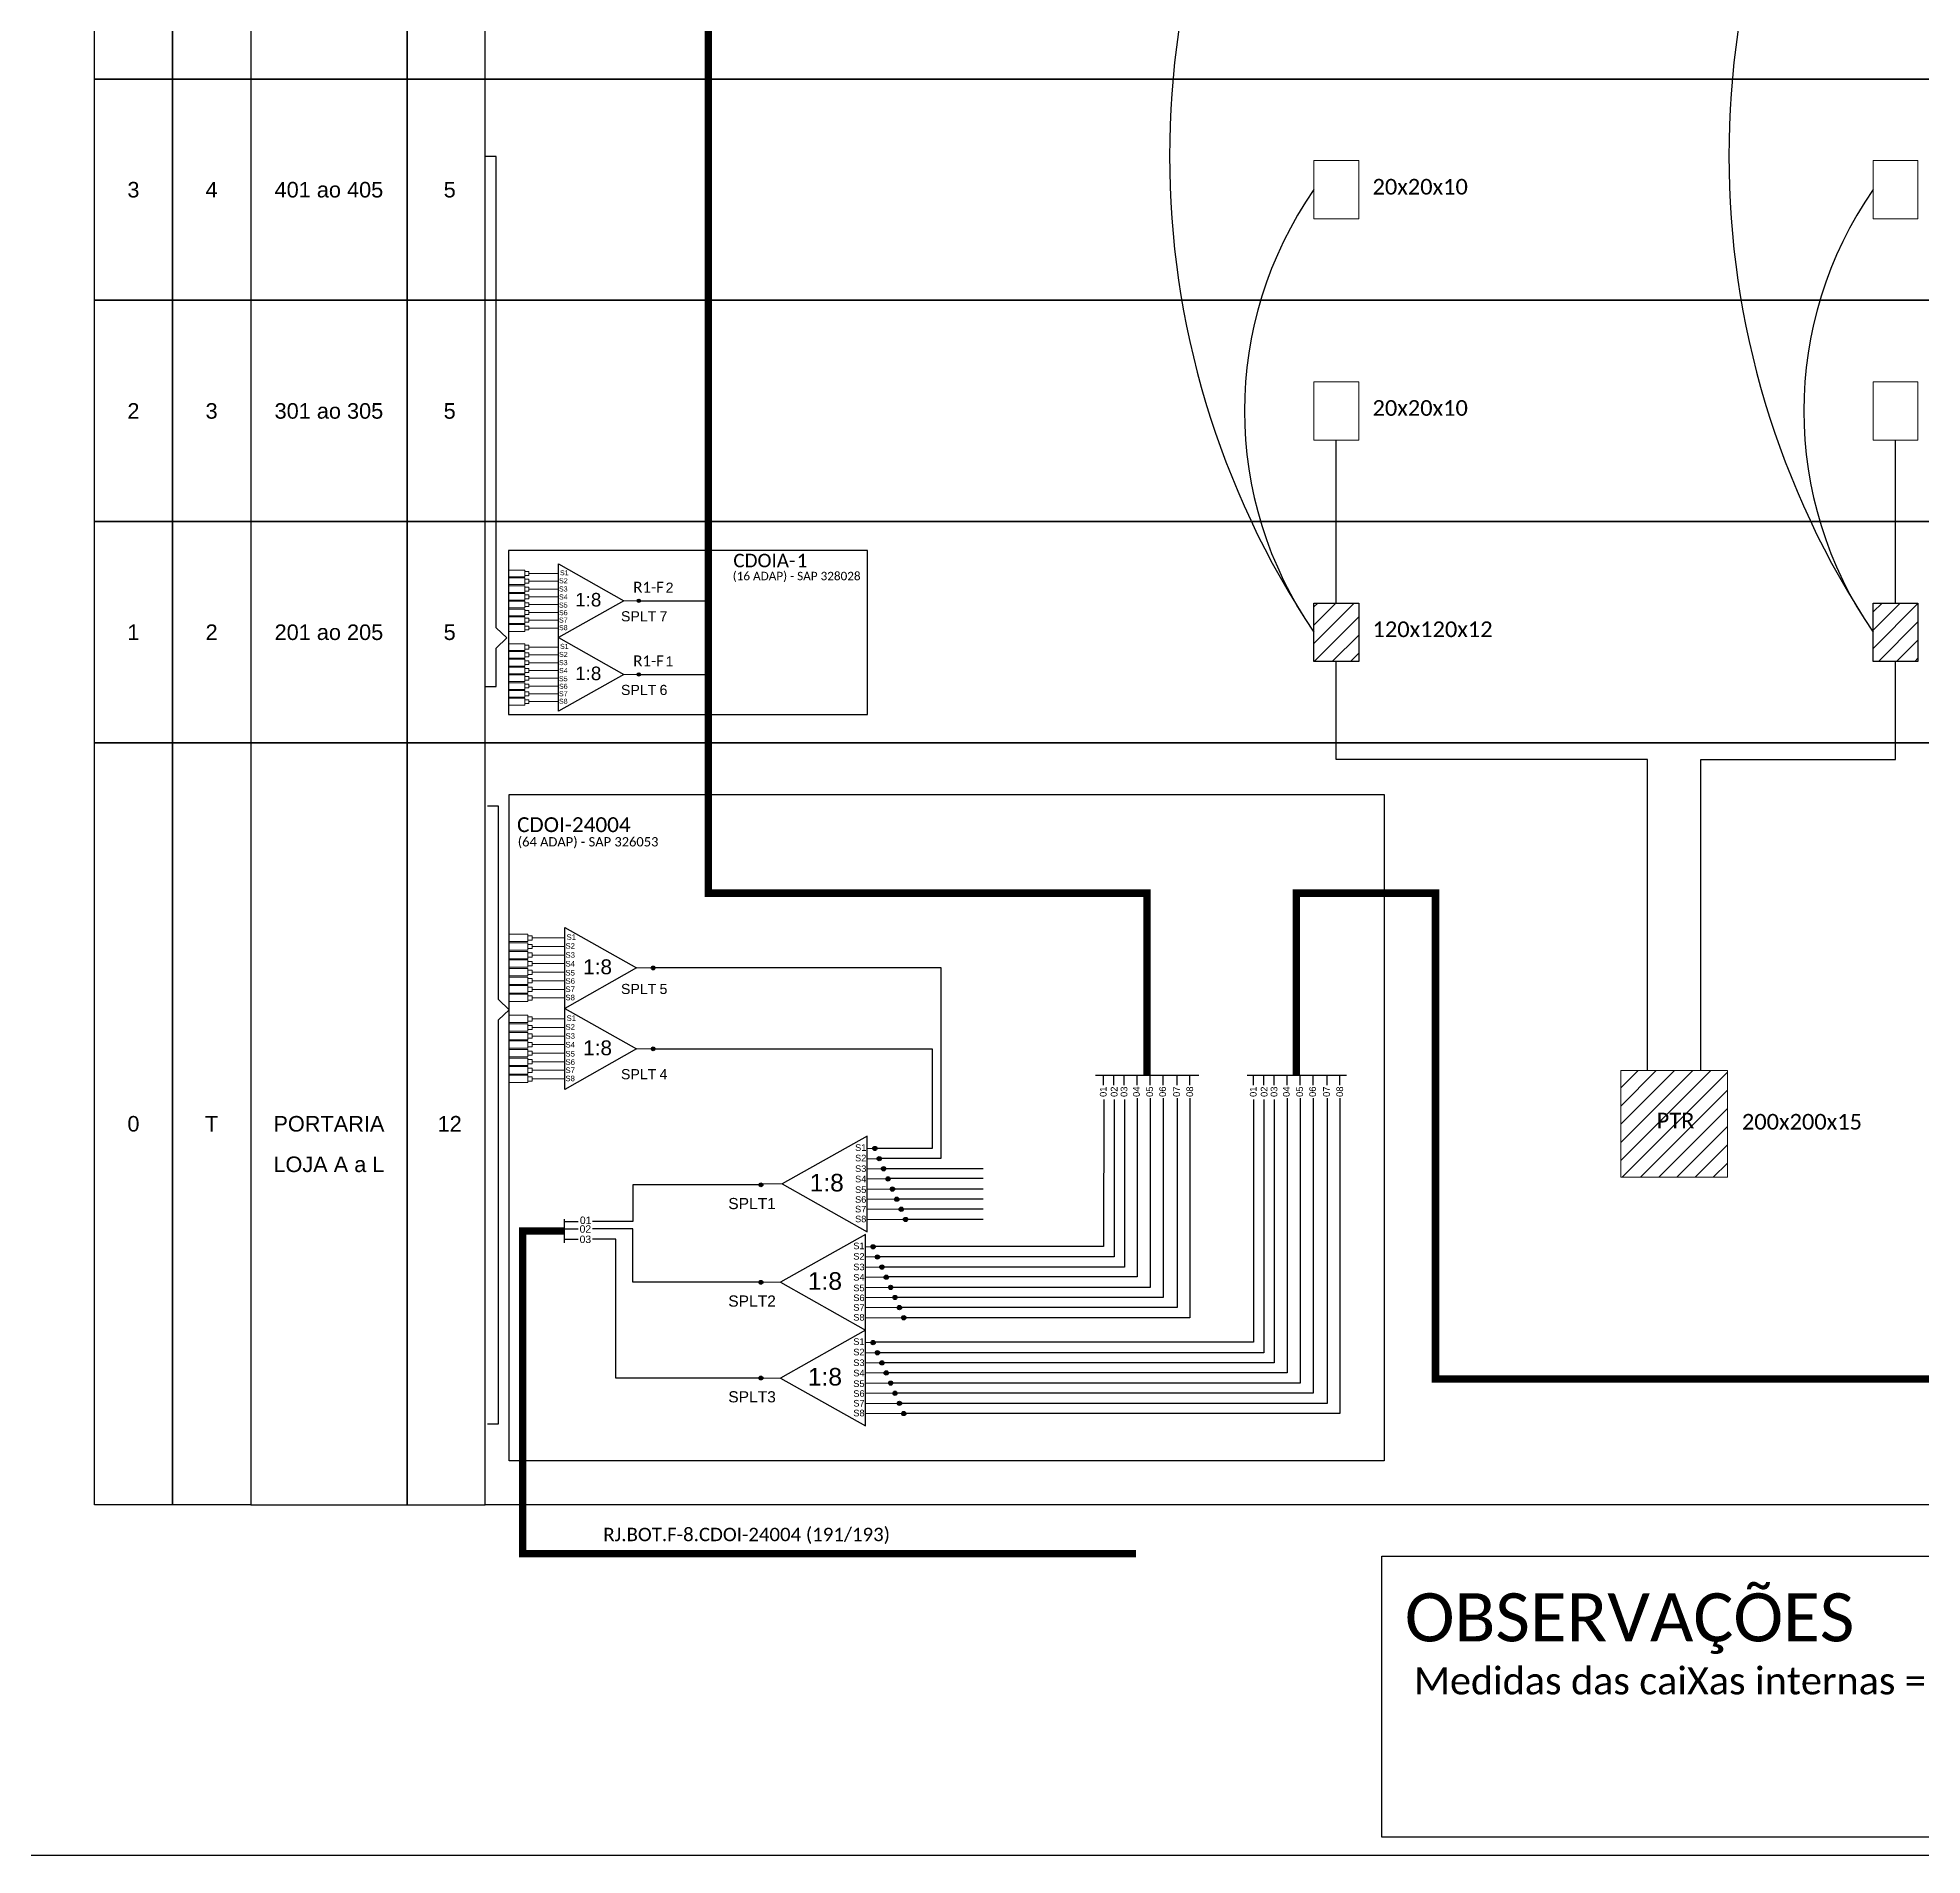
# Model space of a CAD drawing. Extents: x -89 to 749, y 705 to 1299.
# Drawn here: x 329.9 to 608.8, y 705 to 974 of the extents above; entities that cross this region are included whole.
import ezdxf
from ezdxf.enums import TextEntityAlignment as Align

# ---------------------------------------------------------------- set-up
doc = ezdxf.new("R2010")
doc.units = 0
doc.styles.add('ARIAL', font='arial.ttf')
doc.styles.get("Standard").update_dxf_attribs({"font": 'arial.ttf'})
doc.styles.add('WMF-Calibri0', font='calibri.ttf')
doc.linetypes.add('RESERVA', pattern='A,0.5,-0.15,["RESERVA",Standard,S=0.18,R=0,X=0,Y=-0.1],-1.3', length=1.95)

# ---------------------------------------------------------------- blocks, each defined once
blk = doc.blocks.new('SPLT_1-8_DIV_DIR')
h = blk.add_hatch(color=3)
h.dxf.hatch_style = 1
edge = h.paths.add_edge_path()
edge.add_arc((12.77, 4.04), 0.242, 0, 360)
h = blk.add_hatch(color=3)
h.dxf.hatch_style = 1
edge = h.paths.add_edge_path()
edge.add_arc((13.27, 2.88), 0.242, 0, 360)
h = blk.add_hatch(color=3)
h.dxf.hatch_style = 1
edge = h.paths.add_edge_path()
edge.add_arc((13.77, 1.73), 0.242, 0, 360)
h = blk.add_hatch(color=3)
h.dxf.hatch_style = 1
edge = h.paths.add_edge_path()
edge.add_arc((14.27, 0.58), 0.242, 0, 360)
h = blk.add_hatch(color=3)
h.dxf.hatch_style = 1
edge = h.paths.add_edge_path()
edge.add_arc((14.77, -0.58), 0.242, 0, 360)
h = blk.add_hatch(color=3)
h.dxf.hatch_style = 1
edge = h.paths.add_edge_path()
edge.add_arc((15.27, -1.73), 0.242, 0, 360)
h = blk.add_hatch(color=3)
h.dxf.hatch_style = 1
edge = h.paths.add_edge_path()
edge.add_arc((15.77, -2.88), 0.242, 0, 360)
h = blk.add_hatch(color=3)
h.dxf.hatch_style = 1
edge = h.paths.add_edge_path()
edge.add_arc((16.27, -4.04), 0.242, 0, 360)
at = {"color": 1}
blk.add_lwpolyline([(11.89, 5.45), (2.22, 0), (11.89, -5.45), (11.89, 5.45)], dxfattribs=at)
at = {"color": 7, "lineweight": 0}
for points in [[(12.77, 4.04), (11.89, 4.04)], [(11.89, 2.88), (13.27, 2.88)], [(11.89, 1.73), (13.77, 1.73)], [(11.89, 0.58), (14.27, 0.58)], [(11.89, -0.58), (14.77, -0.58)], [(11.89, -1.73), (15.27, -1.73)], [(11.89, -2.88), (15.77, -2.88)], [(11.89, -4.04), (16.27, -4.04)]]:
    blk.add_lwpolyline(points, dxfattribs=at)
at = {"color": 1, "lineweight": 0}
blk.add_lwpolyline([(2.22, 0), (0, 0)], dxfattribs=at)
at = {"color": 3}
for centre in [(12.77, 4.04), (13.27, 2.88), (13.77, 1.73), (14.27, 0.58), (14.77, -0.58), (15.27, -1.73), (15.77, -2.88), (16.27, -4.04)]:
    blk.add_circle(centre, 0.242, dxfattribs=at)
at = {"color": 1, "style": 'ARIAL'}
for s, height, p in [('S1', 0.75, (10.52, 3.77)), ('S2', 0.75, (10.52, 2.58)), ('1:8', 2, (5.35, -0.85)), ('S3', 0.75, (10.52, 1.37)), ('S4', 0.75, (10.52, 0.19)), ('S5', 0.75, (10.52, -1.02)), ('S6', 0.75, (10.52, -2.14)), ('S7', 0.75, (10.52, -3.24)), ('S8', 0.75, (10.52, -4.36))]:
    blk.add_text(s, height=height, dxfattribs=at).set_placement(p)

msp = doc.modelspace()

# ---------------------------------------------------------------- hatches: boundary and pattern name
h = msp.add_hatch(color=3)
h.dxf.hatch_style = 1
edge = h.paths.add_edge_path()
edge.add_arc((418.84, 890.68), 0.256, 0, 360)
h = msp.add_hatch()
h.set_pattern_fill('ANSI31', color=1, scale=0.6)
h.set_pattern_definition([(45, (-520.682, -17.6759), (-1.3470384, 1.3470384), [])])
h.paths.add_polyline_path([(518.76, 881.71), (525.39, 881.71), (525.39, 890.33), (518.76, 890.33)])
h.paths.add_polyline_path([(608.16, 881.71), (608.16, 890.33), (601.54, 890.33), (601.54, 881.71)])
h = msp.add_hatch(color=3)
h.dxf.hatch_style = 1
edge = h.paths.add_edge_path()
edge.add_arc((418.84, 879.78), 0.256, 0, 360)
h = msp.add_hatch(color=3)
h.dxf.hatch_style = 1
edge = h.paths.add_edge_path()
edge.add_arc((420.97, 836.34), 0.282, 0, 360)
h = msp.add_hatch(color=3)
h.dxf.hatch_style = 1
edge = h.paths.add_edge_path()
edge.add_arc((420.97, 824.36), 0.282, 0, 360)
h = msp.add_hatch()
h.set_pattern_fill('ANSI31', color=1, scale=0.6)
h.set_pattern_definition([(45, (-57.9807, 3453.588), (-1.3470384, 1.3470384), [])])
h.paths.add_polyline_path([(579.98, 805.37), (579.98, 821.18), (564.17, 821.18), (564.17, 805.37)])
h.paths.add_polyline_path([(568.91, 812.01), (575.71, 812.01), (575.71, 815.48), (568.91, 815.48)], flags=24)
h = msp.add_hatch(color=3)
h.dxf.hatch_style = 1
edge = h.paths.add_edge_path()
edge.add_arc((436.92, 804.24), 0.282, 0, 360)
h = msp.add_hatch(color=3)
h.dxf.hatch_style = 1
edge = h.paths.add_edge_path()
edge.add_arc((436.92, 789.82), 0.282, 0, 360)
h = msp.add_hatch(color=3)
h.dxf.hatch_style = 1
edge = h.paths.add_edge_path()
edge.add_arc((436.92, 775.65), 0.282, 0, 360)

# ---------------------------------------------------------------- linework, layer by layer
at = {"color": 3}
msp.add_line((407.82, 798.83), (409.87, 798.83), dxfattribs=at)
at = {"color": 2}
for p, q in [((417.95, 797.73), (412, 797.73)), ((417.95, 789.82), (417.95, 797.73)), ((436.92, 789.82), (417.95, 789.82))]:
    msp.add_line(p, q, dxfattribs=at)
at = {"color": 7}
for p, q in [((415.43, 796.2), (412, 796.2)), ((415.43, 775.65), (415.43, 796.2)), ((436.92, 775.65), (415.43, 775.65))]:
    msp.add_line(p, q, dxfattribs=at)
for points in [[(-89.32, 705.02), (749.25, 705.02), (749.25, 1299.02), (-89.32, 1299.02), (-89.32, 705.02)], [(421.24, 836.42), (463.57, 836.42), (463.57, 808.12), (454.42, 808.12)], [(420.97, 824.36), (462.28, 824.36), (462.28, 809.62), (453.77, 809.62)]]:
    msp.add_lwpolyline(points)
at = {"color": 5, "const_width": 1.1}
msp.add_lwpolyline([(429.15, 1189), (429.15, 847.41), (494.07, 847.41), (494.07, 820.46)], dxfattribs=at)
at = {"color": 6, "const_width": 1.1}
msp.add_lwpolyline([(661.56, 1188.78), (661.56, 775.51), (536.76, 775.51), (536.76, 847.41), (516.16, 847.41), (516.16, 820.46)], dxfattribs=at)
for points in [[(338.27, 1000.62), (349.84, 1000.62), (349.84, 967.88), (338.27, 967.88)], [(349.84, 1000.62), (361.41, 1000.62), (361.41, 967.88), (349.84, 967.88)], [(384.56, 1000.62), (361.41, 1000.62), (361.41, 967.88), (384.56, 967.88)], [(396.13, 1000.62), (384.56, 1000.62), (384.56, 967.88), (396.13, 967.88)], [(396.13, 1000.62), (694.59, 1000.62), (694.59, 967.88), (396.13, 967.88)], [(338.27, 967.88), (349.84, 967.88), (349.84, 935.14), (338.27, 935.14)], [(349.84, 967.88), (361.41, 967.88), (361.41, 935.14), (349.84, 935.14)], [(384.56, 967.88), (361.41, 967.88), (361.41, 935.14), (384.56, 935.14)], [(396.13, 967.88), (384.56, 967.88), (384.56, 935.14), (396.13, 935.14)], [(396.13, 967.88), (694.59, 967.88), (694.59, 935.14), (396.13, 935.14)], [(338.27, 935.14), (349.84, 935.14), (349.84, 902.39), (338.27, 902.39)], [(349.84, 935.14), (361.41, 935.14), (361.41, 902.39), (349.84, 902.39)], [(384.56, 935.14), (361.41, 935.14), (361.41, 902.39), (384.56, 902.39)], [(396.13, 935.14), (384.56, 935.14), (384.56, 902.39), (396.13, 902.39)], [(396.13, 935.14), (694.59, 935.14), (694.59, 902.39), (396.13, 902.39)], [(338.27, 902.39), (349.84, 902.39), (349.84, 869.65), (338.27, 869.65)], [(349.84, 902.39), (361.41, 902.39), (361.41, 869.65), (349.84, 869.65)], [(384.56, 902.39), (361.41, 902.39), (361.41, 869.65), (384.56, 869.65)], [(396.13, 902.39), (384.56, 902.39), (384.56, 869.65), (396.13, 869.65)], [(396.13, 902.39), (694.59, 902.39), (694.59, 869.65), (396.13, 869.65)], [(338.27, 869.65), (349.84, 869.65), (349.84, 756.91), (338.27, 756.91)], [(349.84, 869.65), (361.41, 869.65), (361.41, 756.91), (349.84, 756.91)], [(384.56, 869.65), (361.41, 869.65), (361.41, 756.91), (384.56, 756.91)], [(396.13, 869.65), (384.56, 869.65), (384.56, 756.91), (396.13, 756.91)], [(396.13, 869.65), (694.59, 869.65), (694.59, 756.91), (396.13, 756.91)]]:
    msp.add_lwpolyline(points, close=True)
at = {"color": 3}
for points in [[(396.1, 878), (397.75, 878), (397.75, 883.66), (399.32, 885.17), (397.75, 886.67), (397.75, 956.4), (396.1, 956.4)], [(522.07, 890.33), (522.07, 914.46)], [(604.85, 890.33), (604.85, 914.46)], [(568.12, 821.18), (568.15, 867.18), (522.07, 867.18), (522.07, 881.71)], [(576.03, 821.18), (576.03, 867.18), (604.85, 867.18), (604.85, 881.71)], [(396.44, 768.86), (398.09, 768.86), (398.1, 828.64), (399.66, 830.15), (398.1, 831.66), (398.1, 860.29), (396.44, 860.29)], [(436.92, 804.24), (417.95, 804.24), (417.95, 798.83), (411.98, 798.83)]]:
    msp.add_lwpolyline(points, dxfattribs=at)
at = {"color": 0, "lineweight": 0}
for points in [[(518.76, 955.82), (525.39, 955.82), (525.39, 947.2), (518.76, 947.2)], [(601.54, 955.82), (608.16, 955.82), (608.16, 947.2), (601.54, 947.2)], [(518.76, 923.08), (525.39, 923.08), (525.39, 914.46), (518.76, 914.46)], [(601.54, 923.08), (608.16, 923.08), (608.16, 914.46), (601.54, 914.46)]]:
    msp.add_lwpolyline(points, close=True, dxfattribs=at)
at = {"color": 1}
for points in [[(452.68, 898.13), (399.55, 898.13), (399.55, 873.85), (452.68, 873.85)], [(518.76, 890.33), (525.39, 890.33), (525.39, 881.71), (518.76, 881.71)], [(601.54, 890.33), (608.16, 890.33), (608.16, 881.71), (601.54, 881.71)], [(399.67, 862.01), (529.18, 862.01), (529.18, 763.38), (399.67, 763.38)]]:
    msp.add_lwpolyline(points, close=True, dxfattribs=at)
for points in [[(406.95, 896.13), (416.61, 890.68), (406.95, 885.23), (406.95, 896.13)], [(406.95, 885.23), (416.61, 879.78), (406.95, 874.33), (406.95, 885.23)], [(407.89, 842.34), (418.52, 836.34), (407.89, 830.35), (407.89, 842.34)], [(407.89, 830.35), (418.52, 824.36), (407.89, 818.36), (407.89, 830.35)], [(407.82, 799.15), (407.82, 795.65)]]:
    msp.add_lwpolyline(points, dxfattribs=at)
at = {"color": 3, "lineweight": 0}
for points in [[(401.99, 895.21), (399.58, 895.21)], [(401.99, 894.22), (399.58, 894.22)], [(401.99, 894.06), (399.58, 894.06)], [(401.99, 893.07), (399.58, 893.07)], [(401.99, 892.9), (399.58, 892.9)], [(401.99, 895.21), (401.99, 894.22)], [(401.99, 894.06), (401.99, 893.07)], [(401.99, 892.9), (401.99, 891.92)], [(402.57, 894.72), (406.95, 894.72)], [(406.95, 893.56), (402.57, 893.56)], [(401.99, 891.92), (399.58, 891.92)], [(401.99, 891.75), (399.58, 891.75)], [(401.99, 890.76), (399.58, 890.76)], [(401.99, 890.6), (399.58, 890.6)], [(401.99, 891.75), (401.99, 890.76)], [(401.99, 890.6), (401.99, 889.61)], [(406.95, 892.41), (402.57, 892.41)], [(406.95, 891.26), (402.57, 891.26)], [(406.95, 890.1), (402.57, 890.1)], [(401.99, 889.61), (399.58, 889.61)], [(401.99, 889.44), (399.58, 889.44)], [(401.99, 888.46), (399.58, 888.46)], [(401.99, 888.29), (399.58, 888.29)], [(401.99, 887.3), (399.58, 887.3)], [(401.99, 887.14), (399.58, 887.14)], [(401.99, 889.44), (401.99, 888.46)], [(401.99, 888.29), (401.99, 887.3)], [(401.99, 887.14), (401.99, 886.15)], [(406.95, 888.95), (402.57, 888.95)], [(406.95, 887.8), (402.57, 887.8)], [(401.99, 886.15), (399.58, 886.15)], [(401.99, 884.31), (399.58, 884.31)], [(401.99, 884.31), (401.99, 883.33)], [(406.95, 886.64), (402.57, 886.64)], [(401.99, 883.33), (399.58, 883.33)], [(401.99, 883.16), (399.58, 883.16)], [(401.99, 882.17), (399.58, 882.17)], [(401.99, 882.01), (399.58, 882.01)], [(401.99, 883.16), (401.99, 882.17)], [(401.99, 882.01), (401.99, 881.02)], [(402.57, 883.82), (406.95, 883.82)], [(406.95, 882.67), (402.57, 882.67)], [(406.95, 881.51), (402.57, 881.51)], [(401.99, 881.02), (399.58, 881.02)], [(401.99, 880.85), (399.58, 880.85)], [(401.99, 879.87), (399.58, 879.87)], [(401.99, 879.7), (399.58, 879.7)], [(401.99, 878.71), (399.58, 878.71)], [(401.99, 880.85), (401.99, 879.87)], [(401.99, 879.7), (401.99, 878.71)], [(406.95, 880.36), (402.57, 880.36)], [(406.95, 879.21), (402.57, 879.21)], [(401.99, 878.55), (399.58, 878.55)], [(401.99, 877.56), (399.58, 877.56)], [(401.99, 877.39), (399.58, 877.39)], [(401.99, 876.41), (399.58, 876.41)], [(401.99, 876.24), (399.58, 876.24)], [(401.99, 878.55), (401.99, 877.56)], [(401.99, 877.39), (401.99, 876.41)], [(401.99, 876.24), (401.99, 875.25)], [(406.95, 878.05), (402.57, 878.05)], [(406.95, 876.9), (402.57, 876.9)], [(401.99, 875.25), (399.58, 875.25)], [(406.95, 875.75), (402.57, 875.75)], [(402.44, 841.33), (399.78, 841.33)], [(402.44, 840.24), (399.78, 840.24)], [(402.44, 840.06), (399.78, 840.06)], [(402.44, 841.33), (402.44, 840.24)], [(402.44, 840.06), (402.44, 838.97)], [(403.07, 840.78), (407.89, 840.78)], [(402.44, 838.97), (399.78, 838.97)], [(402.44, 838.79), (399.78, 838.79)], [(402.44, 837.7), (399.78, 837.7)], [(402.44, 837.52), (399.78, 837.52)], [(402.44, 838.79), (402.44, 837.7)], [(402.44, 837.52), (402.44, 836.44)], [(407.89, 839.51), (403.07, 839.51)], [(407.89, 838.25), (403.07, 838.25)], [(407.89, 836.98), (403.07, 836.98)], [(402.44, 836.44), (399.78, 836.44)], [(402.44, 836.25), (399.78, 836.25)], [(402.44, 835.17), (399.78, 835.17)], [(402.44, 834.98), (399.78, 834.98)], [(402.44, 836.25), (402.44, 835.17)], [(402.44, 834.98), (402.44, 833.9)], [(407.89, 835.71), (403.07, 835.71)], [(407.89, 834.44), (403.07, 834.44)], [(402.44, 833.9), (399.78, 833.9)], [(402.44, 833.72), (399.78, 833.72)], [(402.44, 832.63), (399.78, 832.63)], [(402.44, 832.45), (399.78, 832.45)], [(402.44, 831.36), (399.78, 831.36)], [(402.44, 833.72), (402.44, 832.63)], [(402.44, 832.45), (402.44, 831.36)], [(407.89, 833.17), (403.07, 833.17)], [(407.89, 831.9), (403.07, 831.9)], [(402.44, 829.34), (399.78, 829.34)], [(402.44, 829.34), (402.44, 828.25)], [(403.07, 828.8), (407.89, 828.8)], [(402.44, 828.25), (399.78, 828.25)], [(402.44, 828.07), (399.78, 828.07)], [(402.44, 826.99), (399.78, 826.99)], [(402.44, 826.8), (399.78, 826.8)], [(402.44, 825.72), (399.78, 825.72)], [(402.44, 828.07), (402.44, 826.99)], [(402.44, 826.8), (402.44, 825.72)], [(407.89, 827.53), (403.07, 827.53)], [(407.89, 826.26), (403.07, 826.26)], [(402.44, 825.53), (399.78, 825.53)], [(402.44, 824.45), (399.78, 824.45)], [(402.44, 824.27), (399.78, 824.27)], [(402.44, 823.18), (399.78, 823.18)], [(402.44, 823), (399.78, 823)], [(402.44, 825.53), (402.44, 824.45)], [(402.44, 824.27), (402.44, 823.18)], [(402.44, 823), (402.44, 821.91)], [(407.89, 824.99), (403.07, 824.99)], [(407.89, 823.72), (403.07, 823.72)], [(402.44, 821.91), (399.78, 821.91)], [(402.44, 821.73), (399.78, 821.73)], [(402.44, 820.64), (399.78, 820.64)], [(402.44, 820.46), (399.78, 820.46)], [(402.44, 821.73), (402.44, 820.64)], [(402.44, 820.46), (402.44, 819.38)], [(407.89, 822.45), (403.07, 822.45)], [(407.89, 821.19), (403.07, 821.19)], [(402.44, 819.38), (399.78, 819.38)], [(407.89, 819.92), (403.07, 819.92)]]:
    msp.add_lwpolyline(points, dxfattribs=at)
for points in [[(402.57, 895), (401.99, 895), (401.99, 894.43), (402.57, 894.43)], [(402.57, 893.85), (401.99, 893.85), (401.99, 893.28), (402.57, 893.28)], [(402.57, 892.7), (401.99, 892.7), (401.99, 892.12), (402.57, 892.12)], [(402.57, 891.54), (401.99, 891.54), (401.99, 890.97), (402.57, 890.97)], [(402.57, 890.39), (401.99, 890.39), (401.99, 889.82), (402.57, 889.82)], [(402.57, 889.24), (401.99, 889.24), (401.99, 888.66), (402.57, 888.66)], [(402.57, 888.08), (401.99, 888.08), (401.99, 887.51), (402.57, 887.51)], [(402.57, 886.93), (401.99, 886.93), (401.99, 886.36), (402.57, 886.36)], [(402.57, 884.11), (401.99, 884.11), (401.99, 883.53), (402.57, 883.53)], [(402.57, 882.95), (401.99, 882.95), (401.99, 882.38), (402.57, 882.38)], [(402.57, 881.8), (401.99, 881.8), (401.99, 881.23), (402.57, 881.23)], [(402.57, 880.65), (401.99, 880.65), (401.99, 880.07), (402.57, 880.07)], [(402.57, 879.49), (401.99, 879.49), (401.99, 878.92), (402.57, 878.92)], [(402.57, 878.34), (401.99, 878.34), (401.99, 877.77), (402.57, 877.77)], [(402.57, 877.19), (401.99, 877.19), (401.99, 876.61), (402.57, 876.61)], [(402.57, 876.03), (401.99, 876.03), (401.99, 875.46), (402.57, 875.46)], [(403.07, 841.1), (402.44, 841.1), (402.44, 840.47), (403.07, 840.47)], [(403.07, 839.83), (402.44, 839.83), (402.44, 839.2), (403.07, 839.2)], [(403.07, 838.56), (402.44, 838.56), (402.44, 837.93), (403.07, 837.93)], [(403.07, 837.29), (402.44, 837.29), (402.44, 836.66), (403.07, 836.66)], [(403.07, 836.02), (402.44, 836.02), (402.44, 835.39), (403.07, 835.39)], [(403.07, 834.76), (402.44, 834.76), (402.44, 834.13), (403.07, 834.13)], [(403.07, 833.49), (402.44, 833.49), (402.44, 832.86), (403.07, 832.86)], [(403.07, 832.22), (402.44, 832.22), (402.44, 831.59), (403.07, 831.59)], [(403.07, 829.11), (402.44, 829.11), (402.44, 828.48), (403.07, 828.48)], [(403.07, 827.84), (402.44, 827.84), (402.44, 827.21), (403.07, 827.21)], [(403.07, 826.57), (402.44, 826.57), (402.44, 825.94), (403.07, 825.94)], [(403.07, 825.31), (402.44, 825.31), (402.44, 824.68), (403.07, 824.68)], [(403.07, 824.04), (402.44, 824.04), (402.44, 823.41), (403.07, 823.41)], [(403.07, 822.77), (402.44, 822.77), (402.44, 822.14), (403.07, 822.14)], [(403.07, 821.5), (402.44, 821.5), (402.44, 820.87), (403.07, 820.87)], [(403.07, 820.23), (402.44, 820.23), (402.44, 819.6), (403.07, 819.6)]]:
    msp.add_lwpolyline(points, close=True, dxfattribs=at)
at = {"color": 1, "lineweight": 0}
for points in [[(416.61, 890.68), (418.84, 890.68)], [(416.61, 879.78), (418.84, 879.78)], [(418.52, 836.34), (420.97, 836.34)], [(418.52, 824.36), (420.97, 824.36)]]:
    msp.add_lwpolyline(points, dxfattribs=at)
at = {"color": 5}
for points in [[(418.84, 890.68), (429.15, 890.68)], [(418.84, 879.78), (429.15, 879.78)], [(486.43, 820.46), (501.71, 820.46)], [(487.59, 820.46), (487.59, 819.01)], [(489.12, 820.46), (489.12, 819.01)], [(490.65, 820.46), (490.65, 819.01)], [(492.56, 820.46), (492.56, 818.98)], [(494.48, 820.46), (494.48, 818.99)], [(496.4, 820.46), (496.4, 818.98)], [(498.48, 820.46), (498.48, 818.98)], [(500.35, 820.46), (500.35, 818.98)], [(487.65, 816.88), (487.63, 795.11), (453.83, 795.11)], [(489.18, 816.88), (489.18, 793.57), (454.49, 793.57)], [(490.71, 816.88), (490.71, 792.07), (455.14, 792.07)], [(492.63, 817.08), (492.63, 790.61), (455.78, 790.61)], [(494.54, 817.08), (494.54, 789.05), (456.44, 789.05)], [(496.46, 817.08), (496.46, 787.55), (457.09, 787.55)], [(498.54, 817.08), (498.54, 786.07), (457.74, 786.07)], [(500.41, 817.08), (500.41, 784.56), (458.39, 784.56)], [(453.46, 809.66), (453.46, 809.66)], [(453.21, 795.11), (453.21, 795.11)], [(453.21, 780.95), (453.21, 780.95)]]:
    msp.add_lwpolyline(points, dxfattribs=at)
at = {"color": 6}
for points in [[(508.89, 820.46), (523.58, 820.46)], [(509.78, 820.46), (509.78, 819.01)], [(511.31, 820.46), (511.31, 819.01)], [(512.84, 820.46), (512.84, 819.01)], [(514.76, 820.46), (514.76, 818.98)], [(516.68, 820.46), (516.68, 818.99)], [(518.59, 820.46), (518.59, 818.98)], [(520.67, 820.46), (520.67, 818.98)], [(522.54, 820.46), (522.54, 818.98)], [(509.84, 816.88), (509.82, 780.95), (453.83, 780.95)], [(511.37, 816.88), (511.37, 779.4), (454.49, 779.4)], [(512.9, 816.88), (512.9, 777.91), (455.14, 777.91)], [(514.82, 817.08), (514.82, 776.44), (455.78, 776.44)], [(516.74, 817.08), (516.74, 774.89), (456.44, 774.89)], [(518.65, 817.08), (518.65, 773.39), (457.09, 773.39)], [(520.73, 817.08), (520.73, 771.9), (457.74, 771.9)], [(522.61, 817.08), (522.6, 770.4), (458.39, 770.4)]]:
    msp.add_lwpolyline(points, dxfattribs=at)
at = {"color": 1, "lineweight": 0}
msp.add_lwpolyline([(564.17, 821.18), (579.98, 821.18), (579.98, 805.37), (564.17, 805.37)], close=True, dxfattribs=at)
at = {"color": 8, "linetype": 'RESERVA', "ltscale": 5}
for points in [[(469.81, 806.62), (455.39, 806.62)], [(469.81, 805.16), (456.04, 805.16)], [(469.81, 803.61), (456.69, 803.61)], [(469.81, 802.11), (457.34, 802.11)], [(469.81, 800.62), (457.99, 800.62)], [(469.81, 799.11), (458.64, 799.11)]]:
    msp.add_lwpolyline(points, dxfattribs=at)
at = {"color": 1, "const_width": 1.1}
msp.add_lwpolyline([(407.82, 797.4), (401.67, 797.4), (401.67, 749.65), (492.42, 749.65)], dxfattribs=at)
at = {"color": 2}
msp.add_lwpolyline([(407.82, 797.73), (409.87, 797.73)], dxfattribs=at)
at = {"color": 7}
msp.add_lwpolyline([(407.82, 796.2), (409.87, 796.2)], dxfattribs=at)
msp.add_lwpolyline([(528.8, 749.28), (730.79, 749.28), (730.79, 707.72), (528.8, 707.72)], close=True, dxfattribs=at)
at = {"color": 3}
for centre, radius in [((418.84, 890.68), 0.256), ((418.84, 879.78), 0.256), ((420.97, 836.34), 0.282), ((420.97, 824.36), 0.282), ((436.92, 804.24), 0.282), ((436.92, 789.82), 0.282), ((436.92, 775.65), 0.282)]:
    msp.add_circle(centre, radius, dxfattribs=at)
for centre, radius, start, end in [((624.38, 956.51), 126.98, 146.2821, 213.7179), ((707.16, 956.51), 126.98, 146.2821, 213.7179), ((565.85, 918.77), 57.35, 145.1836, 214.8164), ((648.62, 918.77), 57.35, 145.1836, 214.8164)]:
    msp.add_arc(centre, radius, start, end, dxfattribs=at)

# ---------------------------------------------------------------- block references
at = {"xscale": 1.3, "yscale": 1.3, "zscale": 1.3}
for p in [(437.18, 804.37), (436.92, 789.82), (436.92, 775.65)]:
    msp.add_blockref('SPLT_1-8_DIV_DIR', p, dxfattribs=at)

# ---------------------------------------------------------------- texts
at = {"style": 'ARIAL'}
for s, height, p in [('3', 2.3, (344.05, 951.51)), ('4', 2.3, (355.62, 951.51)), ('401 ao 405', 2.3, (372.98, 951.51)), ('5', 2.3, (390.86, 951.51)), ('2', 2.3, (344.05, 918.77)), ('3', 2.3, (355.62, 918.77)), ('301 ao 305', 2.3, (372.98, 918.77)), ('5', 2.3, (390.86, 918.77)), ('1', 2.3, (344.05, 886.02)), ('2', 2.3, (355.62, 886.02)), ('201 ao 205', 2.3, (372.98, 886.02)), ('5', 2.3, (390.86, 886.02)), ('0', 2.3, (344.05, 813.28)), ('T', 2.3, (355.62, 813.28)), ('PORTARIA', 2.3, (372.98, 813.28)), ('12', 2.3, (390.86, 813.28)), ('LOJA A a L', 2.3, (372.98, 807.28)), ('02', 1.1, (410.94, 797.71)), ('01', 1.1, (410.98, 799)), ('03', 1.1, (410.94, 796.18))]:
    msp.add_text(s, height=height, dxfattribs=at).set_placement(p, align=Align.MIDDLE_CENTER)
at = {"style": 'WMF-Calibri0'}
for s, p in [('20x20x10', (527.44, 950.79)), ('20x20x10', (527.44, 918.05)), ('120x120x12', (527.44, 885.3)), ('PTR', (569.49, 812.6)), ('200x200x15', (582.11, 812.42))]:
    msp.add_text(s, height=2.317, dxfattribs=at).set_placement(p)
at = {"color": 1}
for s, height, style, p in [('CDOIA-', 2, 'WMF-Calibri0', (432.84, 895.63)), ('1', 2, 'WMF-Calibri0', (442.22, 895.63)), ('S3', 0.75, 'ARIAL', (407.03, 892.05)), ('S2', 0.75, 'ARIAL', (407.04, 893.26)), ('S1', 0.75, 'ARIAL', (407.18, 894.45)), ('S4', 0.75, 'ARIAL', (407.04, 890.87)), ('S5', 0.75, 'ARIAL', (407.03, 889.66)), ('1:8', 2, 'ARIAL', (409.42, 889.83)), ('S6', 0.75, 'ARIAL', (407.03, 888.54)), ('S7', 0.75, 'ARIAL', (407.03, 887.44)), ('S8', 0.75, 'ARIAL', (407.03, 886.32)), ('S1', 0.75, 'ARIAL', (407.18, 883.55)), ('S3', 0.75, 'ARIAL', (407.03, 881.15)), ('S2', 0.75, 'ARIAL', (407.04, 882.36)), ('S4', 0.75, 'ARIAL', (407.04, 879.97)), ('S5', 0.75, 'ARIAL', (407.03, 878.76)), ('1:8', 2, 'ARIAL', (409.42, 878.93)), ('S6', 0.75, 'ARIAL', (407.03, 877.64)), ('S7', 0.75, 'ARIAL', (407.03, 876.54)), ('S8', 0.75, 'ARIAL', (407.03, 875.43)), ('CDOI-24004', 2.2, 'WMF-Calibri0', (400.83, 856.44)), ('S2', 0.825, 'ARIAL', (407.99, 839.18)), ('S1', 0.825, 'ARIAL', (408.15, 840.49)), ('S3', 0.825, 'ARIAL', (407.99, 837.85)), ('S4', 0.825, 'ARIAL', (407.99, 836.55)), ('1:8', 2.2, 'ARIAL', (410.61, 835.41)), ('S5', 0.825, 'ARIAL', (407.98, 835.22)), ('S6', 0.825, 'ARIAL', (407.99, 833.99)), ('S7', 0.825, 'ARIAL', (407.99, 832.78)), ('S8', 0.825, 'ARIAL', (407.98, 831.55)), ('S1', 0.825, 'ARIAL', (408.15, 828.5)), ('S3', 0.825, 'ARIAL', (407.99, 825.86)), ('S2', 0.825, 'ARIAL', (407.99, 827.19)), ('1:8', 2.2, 'ARIAL', (410.61, 823.42)), ('S5', 0.825, 'ARIAL', (407.98, 823.23)), ('S4', 0.825, 'ARIAL', (407.99, 824.57)), ('S6', 0.825, 'ARIAL', (407.99, 822)), ('S7', 0.825, 'ARIAL', (407.99, 820.79)), ('S8', 0.825, 'ARIAL', (407.98, 819.57))]:
    msp.add_text(s, height=height, dxfattribs=dict(at, style=style)).set_placement(p)
at = {"color": 5, "style": 'WMF-Calibri0'}
for p in [(418.03, 891.89), (418.03, 880.99)]:
    msp.add_text('R1-F', height=1.6, dxfattribs=at).set_placement(p)
at = {"color": 5, "style": 'ARIAL'}
for s, p in [('2', (423.4, 891.86)), ('1', (423.4, 880.96))]:
    msp.add_text(s, height=1.5, dxfattribs=at).set_placement(p, align=Align.CENTER)
at = {"color": 1, "style": 'WMF-Calibri0'}
for s, height, p in [('(16 ADAP) - SAP 328028', 1.25, (442.21, 893.71)), ('(64 ADAP) - SAP 326053', 1.375, (411.34, 854.32))]:
    msp.add_text(s, height=height, dxfattribs=at).set_placement(p, align=Align.CENTER)
at = {"color": 7, "style": 'ARIAL'}
for s, p in [('SPLT', (418.83, 887.63)), ('7', (422.5, 887.63)), ('SPLT', (418.83, 876.73)), ('6', (422.5, 876.73)), ('SPLT', (418.83, 832.48)), ('5', (422.5, 832.48)), ('SPLT', (418.83, 819.87)), ('4', (422.5, 819.87))]:
    msp.add_text(s, height=1.5, dxfattribs=at).set_placement(p, align=Align.CENTER)
at = {"style": 'ARIAL'}
for s, p in [('01', (487.58, 818.02)), ('02', (489.2, 818.02)), ('03', (490.66, 818.02)), ('04', (492.5, 818.02)), ('05', (494.45, 818.02)), ('06', (496.37, 818.02)), ('07', (498.44, 818.02)), ('08', (500.39, 818.02)), ('01', (509.78, 818.02)), ('02', (511.4, 818.02)), ('03', (512.86, 818.02)), ('04', (514.69, 818.02)), ('05', (516.65, 818.02)), ('06', (518.57, 818.02)), ('07', (520.63, 818.02)), ('08', (522.59, 818.02))]:
    msp.add_text(s, height=0.992, rotation=90, dxfattribs=at).set_placement(p, align=Align.MIDDLE_CENTER)
for s, p in [('SPLT1', (435.61, 800.65)), ('SPLT2', (435.61, 786.22)), ('SPLT3', (435.61, 772.05))]:
    msp.add_text(s, height=1.65, dxfattribs=at).set_placement(p, align=Align.CENTER)
at = {"color": 1, "style": 'WMF-Calibri0'}
msp.add_text('RJ.BOT.F-8.CDOI-24004 (191/193)', height=1.98, dxfattribs=at).set_placement((434.81, 752.5, 2.2), align=Align.MIDDLE_CENTER)
at = {"color": 7, "style": 'WMF-Calibri0'}
msp.add_text('OBSERVAÇÕES', height=7.1308, dxfattribs=at).set_placement((532.22, 736.67))
at = {"color": 7, "insert": (533.57, 732.83), "char_height": 4, "width": 658.8434, "attachment_point": 1, "style": 'WMF-Calibri0'}
msp.add_mtext('Medidas das caiXas internas =  Largura X Altura X Profundidade (cm)', dxfattribs=at)

doc.saveas('drawing.dxf')
